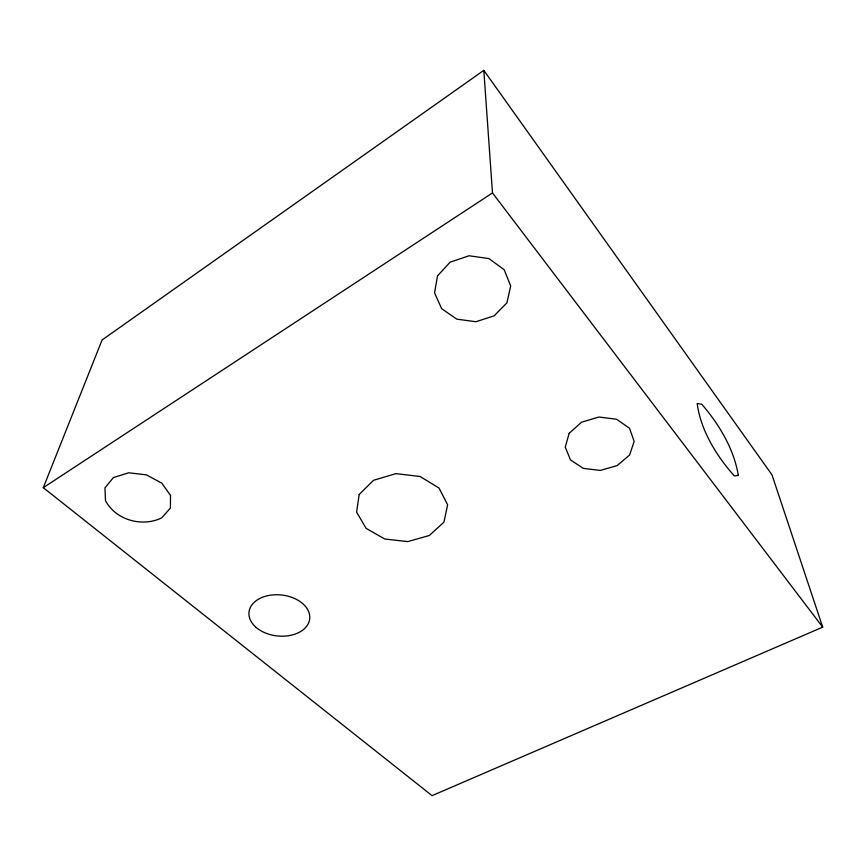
<?xml version="1.0" encoding="UTF-8"?>
<svg xmlns="http://www.w3.org/2000/svg" width="866" height="866" viewBox="0 0 866 866"><rect width="100%" height="100%" fill="white"/><g stroke="black" fill="none" stroke-linecap="round" stroke-linejoin="round"><path stroke-width="1.3" d="M43.3 487.677L102.091 339.97L483.813 70.352L771.985 474.839L822.7 627.146L432.058 795.648L43.3 487.677L492.483 192.934L483.813 70.352M492.483 192.934L822.7 627.146M170.505 495.363L170.418 508.039L161.758 517.868C142.132 527.362 115.968 520.26 105.49 500.689L104.959 487.872L113.392 477.588L128.623 472.782L146.419 474.849L161.78 483.174L170.505 495.363M359.173 494.508L356.597 512.12L366.08 528.325L384.775 539.009L407.778 541.596L429.32 535.502L443.933 522.144L447.625 504.813L439.008 488.023L420.064 476.495L395.935 473.626L373.527 480.294L359.173 494.508M437.536 275.853L434.548 292.914L441.671 308.697L456.793 319.153L475.91 321.73L494.183 315.798L506.935 302.808L510.691 285.975L504.185 269.727L488.922 258.577L469.036 255.773L450.136 262.171L437.536 275.853M569.211 433.271L565.238 447.083L570.445 459.878L583.273 468.365L600.3 470.433L617.177 465.594L629.593 455.029L634.172 441.389L629.495 428.248L616.592 419.263L598.969 417.022L581.551 422.207L569.211 433.271M738.319 475.412L734.26 475.878C716.474 455.884 700.713 430.326 697.173 403.502L701.817 404.26C719.181 424.416 733.935 448.913 738.319 475.412M256.184 627.471A30.548 20.589 6.3 0 0 308.036 624.126A30.548 20.589 6.3 0 0 273.851 594.823A30.548 20.589 6.3 0 0 256.184 627.471"/></g></svg>
